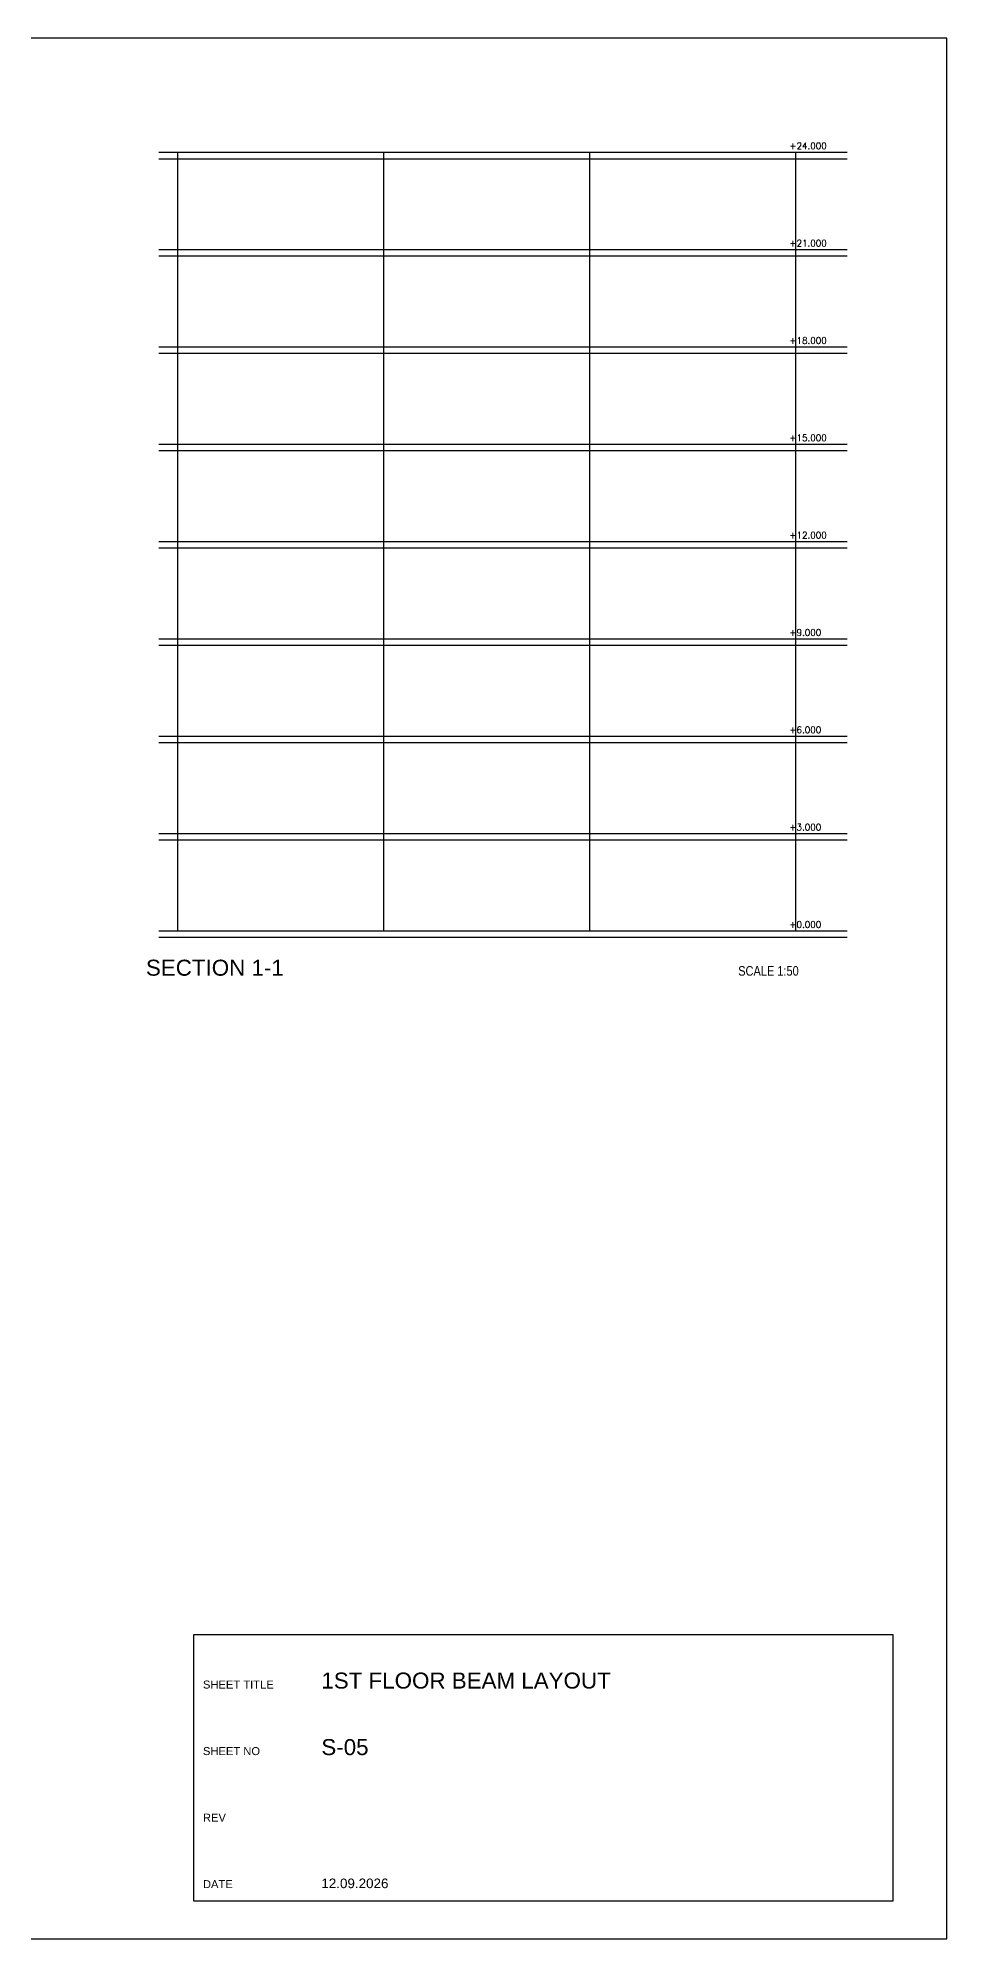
# Model space of a CAD drawing. Header units: millimetres. Extents: x 0 to 12841, y 0 to 594.
# Drawn here: x 4557 to 4841, y 0 to 594 of the extents above; entities that cross this region are included whole.
import ezdxf

# ---------------------------------------------------------------- set-up
doc = ezdxf.new("R2010")
doc.units = ezdxf.units.MM
for name, color, linetype in [('FRAME', 7, 'Continuous'), ('LEVEL', 7, 'Continuous'), ('SECTION', 7, 'Continuous'), ('TITLE', 7, 'Continuous'), ('TITLES', 7, 'Continuous')]:
    doc.layers.add(name, color=color, linetype=linetype)
doc.styles.add('Arial', font='arial.ttf')
doc.styles.add('ROMANS', font='romans.shx')
doc.styles.add('SWISSC', font='swissc.ttf')

msp = doc.modelspace()

# ---------------------------------------------------------------- linework, layer by layer
at = {"layer": 'FRAME'}
msp.add_lwpolyline([(4000, 0), (4841, 0), (4841, 594), (4000, 594)], close=True, dxfattribs=at)
at = {"layer": 'SECTION'}
for p, q in [((4594.7, 558.3), (4666.39, 558.3)), ((4594.7, 556.3), (4666.39, 556.3)), ((4600.7, 497.48), (4600.7, 558.3)), ((4665.06, 497.48), (4665.06, 558.3)), ((4666.39, 558.3), (4738.08, 558.3)), ((4666.39, 556.3), (4738.08, 556.3)), ((4729.41, 497.48), (4729.41, 558.3)), ((4738.08, 558.3), (4809.77, 558.3)), ((4738.08, 556.3), (4809.77, 556.3)), ((4793.77, 497.48), (4793.77, 558.3)), ((4594.7, 527.89), (4666.39, 527.89)), ((4594.7, 525.89), (4666.39, 525.89)), ((4666.39, 527.89), (4738.08, 527.89)), ((4666.39, 525.89), (4738.08, 525.89)), ((4738.08, 527.89), (4809.77, 527.89)), ((4738.08, 525.89), (4809.77, 525.89)), ((4594.7, 497.48), (4666.39, 497.48)), ((4594.7, 495.48), (4666.39, 495.48)), ((4600.7, 436.65), (4600.7, 497.48)), ((4665.06, 436.65), (4665.06, 497.48)), ((4666.39, 497.48), (4738.08, 497.48)), ((4666.39, 495.48), (4738.08, 495.48)), ((4729.41, 436.65), (4729.41, 497.48)), ((4738.08, 497.48), (4809.77, 497.48)), ((4738.08, 495.48), (4809.77, 495.48)), ((4793.77, 436.65), (4793.77, 497.48)), ((4594.7, 467.06), (4666.39, 467.06)), ((4594.7, 465.06), (4666.39, 465.06)), ((4666.39, 467.06), (4738.08, 467.06)), ((4666.39, 465.06), (4738.08, 465.06)), ((4738.08, 467.06), (4809.77, 467.06)), ((4738.08, 465.06), (4809.77, 465.06)), ((4594.7, 436.65), (4666.39, 436.65)), ((4594.7, 434.65), (4666.39, 434.65)), ((4600.7, 375.82), (4600.7, 436.65)), ((4665.06, 375.82), (4665.06, 436.65)), ((4666.39, 436.65), (4738.08, 436.65)), ((4666.39, 434.65), (4738.08, 434.65)), ((4729.41, 375.82), (4729.41, 436.65)), ((4738.08, 436.65), (4809.77, 436.65)), ((4738.08, 434.65), (4809.77, 434.65)), ((4793.77, 375.82), (4793.77, 436.65)), ((4594.7, 406.24), (4666.39, 406.24)), ((4594.7, 404.24), (4666.39, 404.24)), ((4666.39, 406.24), (4738.08, 406.24)), ((4666.39, 404.24), (4738.08, 404.24)), ((4738.08, 406.24), (4809.77, 406.24)), ((4738.08, 404.24), (4809.77, 404.24)), ((4594.7, 375.82), (4666.39, 375.82)), ((4600.7, 315), (4600.7, 375.82)), ((4665.06, 315), (4665.06, 375.82)), ((4666.39, 375.82), (4738.08, 375.82)), ((4729.41, 315), (4729.41, 375.82)), ((4738.08, 375.82), (4809.77, 375.82)), ((4793.77, 315), (4793.77, 375.82)), ((4594.7, 373.82), (4666.39, 373.82)), ((4666.39, 373.82), (4738.08, 373.82)), ((4738.08, 373.82), (4809.77, 373.82)), ((4594.7, 345.41), (4666.39, 345.41)), ((4666.39, 345.41), (4738.08, 345.41)), ((4738.08, 345.41), (4809.77, 345.41)), ((4594.7, 343.41), (4666.39, 343.41)), ((4666.39, 343.41), (4738.08, 343.41)), ((4738.08, 343.41), (4809.77, 343.41)), ((4594.7, 315), (4666.39, 315)), ((4666.39, 315), (4738.08, 315)), ((4738.08, 315), (4809.77, 315)), ((4594.7, 313), (4666.39, 313)), ((4666.39, 313), (4738.08, 313)), ((4738.08, 313), (4809.77, 313))]:
    msp.add_line(p, q, dxfattribs=at)
at = {"layer": 'TITLE'}
for p, q in [((4678.41, 95.04), (4605.52, 95.04)), ((4605.52, 95.04), (4605.52, 53.46)), ((4751.29, 95.04), (4678.41, 95.04)), ((4824.18, 95.04), (4751.29, 95.04)), ((4824.18, 53.46), (4824.18, 95.04)), ((4605.52, 53.46), (4605.52, 11.88)), ((4824.18, 11.88), (4824.18, 53.46)), ((4605.52, 11.88), (4678.41, 11.88)), ((4678.41, 11.88), (4751.29, 11.88)), ((4751.29, 11.88), (4824.18, 11.88))]:
    msp.add_line(p, q, dxfattribs=at)

# ---------------------------------------------------------------- texts
at = {"layer": 'LEVEL', "style": 'ROMANS'}
for s, p in [('+24.000', (4791.77, 559.3)), ('+21.000', (4791.77, 528.89)), ('+18.000', (4791.77, 498.48)), ('+15.000', (4791.77, 468.06)), ('+12.000', (4791.77, 437.65)), ('+9.000', (4791.77, 407.24)), ('+6.000', (4791.77, 376.82)), ('+3.000', (4791.77, 346.41)), ('+0.000', (4791.77, 316))]:
    msp.add_text(s, height=2, dxfattribs=at).set_placement(p)
at = {"layer": 'TITLE', "style": 'Arial'}
for s, height, p in [('1ST FLOOR BEAM LAYOUT', 5, (4645.52, 78.25)), ('SHEET TITLE', 2.5, (4608.52, 78.25)), ('SHEET NO', 2.5, (4608.52, 57.46)), ('S-05', 5, (4645.52, 57.46)), ('REV', 2.5, (4608.52, 36.67)), ('DATE', 2.5, (4608.52, 15.88)), ('12.09.2026', 3, (4645.52, 15.88))]:
    msp.add_text(s, height=height, dxfattribs=at).set_placement(p)
at = {"layer": 'TITLES'}
for s, height, style, p in [('SECTION 1-1', 5, 'Arial', (4590.7, 301)), ('SCALE 1:50', 3, 'SWISSC', (4775.77, 301))]:
    msp.add_text(s, height=height, dxfattribs=dict(at, style=style)).set_placement(p)

doc.saveas('drawing.dxf')
